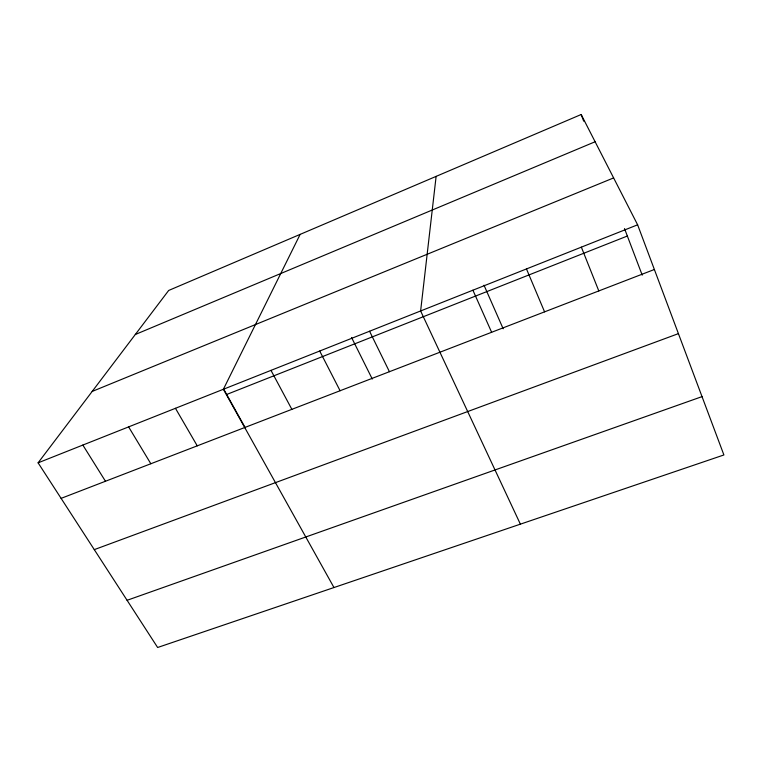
<?xml version="1.0" encoding="UTF-8"?>
<svg xmlns="http://www.w3.org/2000/svg" width="762" height="762" viewBox="0 0 762 762"><rect width="100%" height="100%" fill="white"/><g stroke="black" fill="none" stroke-linecap="round" stroke-linejoin="round"><path stroke-width="1.14" d="M436.121 176.384L420.624 310.963L520.379 524.161M300.142 234.382L223.38 389.268L333.975 587.54M38.1 462.829L168.669 290.465L581.168 114.51L637.623 224.809L723.9 454.962L157.639 647.49L38.1 462.829L637.623 224.809M135.312 334.499L595.112 141.761M92.173 391.439L613.62 177.917M226.676 394.478L627.355 236.03M61.103 498.367L654.377 269.491M94.288 549.631L678.418 333.632M127.083 600.294L702.031 396.621M82.848 445.065L105.47 481.251M128.616 426.891L150.838 463.753M175.451 408.299L197.244 445.846M223.857 389.42L245.354 427.977M270.986 370.37L291.865 409.346M319.707 351.025L340.09 390.744M351.539 337.461L372.275 379.038M369.57 331.232L389.43 371.704M472.907 290.198L491.633 332.28M484.013 285.226L503.168 328.765M526.475 268.938L544.573 311.849M581.358 247.145L598.808 290.932M581.168 114.51L583.702 121.177M624.516 228.571L642.223 275.149"/></g></svg>
